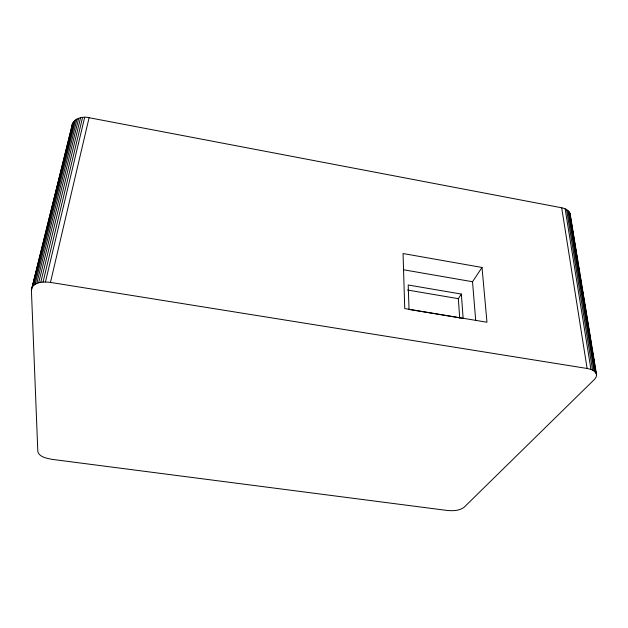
<?xml version="1.0" encoding="UTF-8"?>
<svg xmlns="http://www.w3.org/2000/svg" width="628" height="628" viewBox="0 0 628 628"><rect width="100%" height="100%" fill="white"/><g stroke="black" fill="none" stroke-linecap="round" stroke-linejoin="round"><path stroke-width="0.94" d="M71.828 129.454C70.093 119.799 81.397 115.56 89.09 117.711L561.699 207.782C565.844 208.425 570.915 211.44 570.326 216.275M570.114 213.74L596.6 374.9L596.121 377.161L594.473 379.383L464.021 507.345C459.296 510.909 452.874 510.941 447.222 510.462L52.03 459.351C47.014 458.291 39.8 457.365 37.837 451.799L31.4 290.152L72.518 123.551M31.95 287.483C35.725 281.415 44.235 281.65 50.46 282.404L89.09 117.711M45.436 281.972L84.694 117.295M43.034 282.05L82.582 117.405M40.765 282.317L80.572 117.726M38.669 282.781L78.704 118.26M35.152 284.217L75.525 119.901M36.785 283.416L77.008 118.99M31.4 290.152L71.882 126.526M32.711 286.274L73.256 122.201M33.779 285.175L74.269 120.976M459.696 318.058L458.322 298.661L461.352 294.069L408.208 285.002L409.04 309.439L463.142 318.42L461.352 294.069M475.702 320.366L472.515 281.729L482.014 267.457L403.05 253.531L404.746 308.576L486.975 322.235L482.014 267.457M50.46 282.404L587.117 368.471C590.752 369.193 595.956 370.528 596.6 374.9M407.47 290.026L458.322 298.661M403.89 269.836L472.515 281.729M570.483 217.241L577.784 261.774M578.105 263.713L578.419 265.652M578.741 267.583L579.055 269.522M579.369 271.461L579.691 273.392M580.005 275.331L581.599 285.01M581.913 286.949L582.227 288.888M582.548 290.819L590.956 342.134M591.278 344.073L591.592 346.012M591.914 347.943L592.228 349.882M592.549 351.821L592.863 353.752M593.177 355.691L594.771 365.37M595.085 367.309L595.399 369.248M595.721 371.179L596.035 373.118M569.612 212.554L595.854 372.757M568.842 211.448L595.038 371.776M567.83 210.443L593.931 370.889M566.582 209.564L592.565 370.096M565.129 208.818L590.948 369.421M561.699 207.782L587.117 368.471"/></g></svg>
